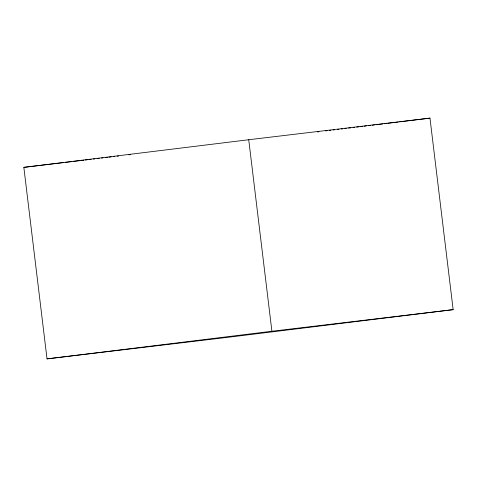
<?xml version="1.0" encoding="UTF-8"?>
<svg xmlns="http://www.w3.org/2000/svg" width="477" height="477" viewBox="0 0 477 477"><rect width="100%" height="100%" fill="white"/><g stroke="black" fill="none" stroke-linecap="round" stroke-linejoin="round"><path stroke-width="0.72" d="M23.85 167.349L248.732 139.737L429.974 118.123L453.15 309.651L228.268 337.263L47.026 358.877L23.85 167.349L63.799 162.585M317.533 131.926L319.012 131.747M325.672 130.931L327.15 130.746M329.368 130.477L330.847 130.293M333.065 130.024L334.544 129.839M337.507 129.476L338.986 129.297M341.204 129.023L342.683 128.838M344.901 128.569L346.38 128.385M348.604 128.116L350.822 127.842M353.04 127.568L354.518 127.389M356.736 127.115L358.96 126.84M360.439 126.661L362.657 126.387M364.136 126.208L366.354 125.934M368.572 125.66L370.796 125.391M372.275 125.207L374.493 124.932M375.971 124.753L382.632 123.937M384.11 123.752L386.328 123.483M387.807 123.299L398.164 122.029M399.643 121.844L429.974 118.123M47.026 358.877L271.908 331.265L453.15 309.651M65.277 162.413L71.932 161.614M73.416 161.441L80.07 160.648M81.549 160.469L83.773 160.206M85.252 160.028L87.47 159.765M88.949 159.586L91.167 159.324M93.385 159.056L94.869 158.883M97.087 158.614L99.305 158.352M101.523 158.09L103.002 157.911M105.226 157.648L107.444 157.38M108.923 157.207L111.141 156.939M113.359 156.677L114.838 156.498M117.062 156.235L118.54 156.057M128.897 154.822L130.376 154.649M248.732 139.737L271.908 331.265"/></g></svg>
